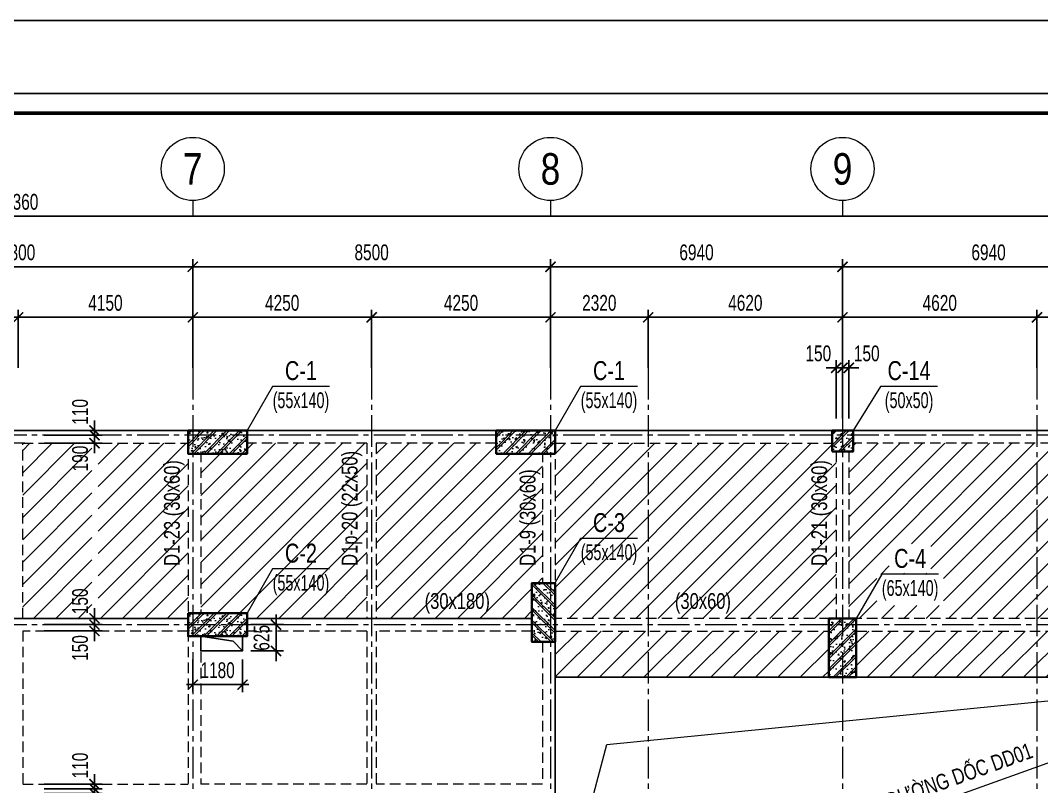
# Model space of a CAD drawing. Header units: millimetres. Extents: x 0 to 132533, y 0 to 93608.
# Drawn here: x 57692 to 81957, y 75412 to 93608 of the extents above; entities that cross this region are included whole.
import ezdxf
from ezdxf.enums import TextEntityAlignment as Align

# ---------------------------------------------------------------- set-up
doc = ezdxf.new("R2010")
doc.units = ezdxf.units.MM
doc.header["$LTSCALE"] = 1000
doc.header["$MEASUREMENT"] = 0
doc.linetypes.add('CENTER2', pattern=[1.125, 0.75, -0.125, 0.125, -0.125])
doc.linetypes.add('HIDDEN', pattern=[0.375, 0.25, -0.125])
doc.layers.add('CDC-KHUNGTEN', color=7, linetype='Continuous')
doc.layers.add('TECH_HOLE', color=3, linetype='Continuous')
for name, color, linetype, lineweight in [('CDC.01.AXIS', 160, 'CENTER2', 13), ('CDC.02.DIM', 1, 'Continuous', 18), ('CDC.03.BORDER', 3, 'Continuous', 25), ('CDC.06.TEXT', 2, 'Continuous', 18), ('CDC.07.TEXTCOL', 3, 'Continuous', 18), ('CDC.08.TEXTBEAM', 2, 'Continuous', 18), ('CDC.09.COLUMN', 4, 'Continuous', 35), ('CDC.10.HATCH', 163, 'Continuous', 9), ('CDC.11.NOTE', 1, 'Continuous', 18), ('CDC.13.BEAM', 8, 'HIDDEN', 18), ('TEXTCOL_SHAPE', 6, 'Continuous', 20)]:
    doc.layers.add(name, color=color, linetype=linetype, lineweight=lineweight)
doc.styles.add('KCS_BIGTEXT', font='arial.ttf', dxfattribs={"width": 0.75})
doc.styles.add('KCS_SMTEXT', font='arial.ttf', dxfattribs={"width": 0.7})
doc.dimstyles.new('KCS_DIM150', dxfattribs={"dimscale": 150, "dimtxt": 2.5, "dimasz": 1.6, "dimexe": 1.2, "dimexo": 0, "dimgap": 1, "dimtad": 1, "dimdec": 0, "dimzin": 0, "dimdsep": 46, "dimtxsty": 'KCS_SMTEXT', "dimblk": 'ARCHTICK', "dimcen": 0, "dimdle": 1, "dimclrd": 1, "dimclre": 1, "dimclrt": 2, "dimadec": 0, "dimazin": 0, "dimtfac": 1, "dimtdec": 0, "dimtix": 1, "dimtmove": 2, "dimatfit": 3, "dimfxl": 1, "dimtolj": 1, "dimtzin": 0, "dimarcsym": 0})
pattern_1 = [(45, (428814.13, -431187.62), (-265.16504, 265.16504), [])]
pattern_2 = [(50, (428814.13, -433637.55), (358.63009, -31.37607), [37.5, -412.5]), (355, (428814.13, -433637.55), (-69.37567, 376.09607), [30, -330]), (100.4514, (428844.02, -433640.17), (289.2547, 344.71977), [31.8701, -350.57106]), (46.1842, (428814.13, -433537.55), (533.62052, -82.7595), [56.25, -618.75]), (96.6356, (428858.6, -433544.45), (467.33135, 487.05894), [47.80514, -525.8565]), (351.1842, (428814.13, -433537.55), (467.33097, 487.0593), [45, -495]), (21, (428864.13, -433562.55), (298.45353, -201.30945), [37.5, -412.5]), (326, (428864.13, -433562.55), (121.65767, 362.57502), [30, -330]), (71.4514, (428889, -433579.33), (420.11131, 161.26525), [31.8701, -350.57106]), (37.5, (428814.13, -433637.55), (6.079928, 166.446927), [0, -326, 0, -335, 0, -331.25]), (7.5, (428814.13, -433637.55), (131.53477, 197.205856), [0, -191, 0, -318.5, 0, -126.25]), (327.5, (428702.63, -433637.55), (266.911218, -11.277436), [0, -125, 0, -390, 0, -517.5]), (317.5, (428652.63, -433637.55), (291.593085, 50.05249), [0, -162.5, 0, -259, 0, -367.5]), (45, (428814.13, -433637.55), (-150.26019, 150.26019), []), (45, (428814.13, -433576.3), (-150.26019, 150.26019), [])]

# ---------------------------------------------------------------- blocks, each defined once
blk = doc.blocks.new('_ArchTick')
at = {"color": 0, "linetype": 'ByBlock', "const_width": 0.15}
blk.add_lwpolyline([(-0.5, -0.5), (0.5, 0.5)], dxfattribs=at)
blk = doc.blocks.new('*D15')
at = {"layer": 'CDC.02.DIM', "color": 1, "lineweight": -2, "transparency": 16777216}
for p, q in [((57637, 85357), (57637, 86737)), ((61787, 85357), (61787, 86737)), ((57487, 86557), (61937, 86557))]:
    blk.add_line(p, q, dxfattribs=at)
at = {"layer": 'Defpoints', "color": 0, "transparency": 16777216}
for p in [(61787, 86557), (57637, 85357), (61787, 85357)]:
    blk.add_point(p, dxfattribs=at)
at = {"layer": 'CDC.02.DIM', "color": 1, "lineweight": -2, "transparency": 16777216, "xscale": 240, "yscale": 240, "zscale": 240, "rotation": 180}
blk.add_blockref('_ArchTick', (57637, 86557), dxfattribs=at)
at = {"layer": 'CDC.02.DIM', "color": 1, "lineweight": -2, "transparency": 16777216, "xscale": 240, "yscale": 240, "zscale": 240}
blk.add_blockref('_ArchTick', (61787, 86557), dxfattribs=at)
at = {"layer": 'CDC.02.DIM', "color": 2, "transparency": 16777216, "insert": (59712, 86898), "char_height": 375, "attachment_point": 5, "style": 'KCS_SMTEXT'}
blk.add_mtext('\\A1;4150', dxfattribs=at)
blk = doc.blocks.new('*D16')
at = {"layer": 'CDC.02.DIM', "color": 1, "lineweight": -2, "transparency": 16777216}
for p, q in [((53487, 85357), (53487, 86737)), ((57637, 85357), (57637, 86737)), ((57787, 86557), (53337, 86557))]:
    blk.add_line(p, q, dxfattribs=at)
at = {"layer": 'Defpoints', "color": 0, "transparency": 16777216}
for p in [(53487, 86557), (53487, 85357), (57637, 85357)]:
    blk.add_point(p, dxfattribs=at)
at = {"layer": 'CDC.02.DIM', "color": 1, "lineweight": -2, "transparency": 16777216, "xscale": 240, "yscale": 240, "zscale": 240, "rotation": 180}
blk.add_blockref('_ArchTick', (53487, 86557), dxfattribs=at)
at = {"layer": 'CDC.02.DIM', "color": 1, "lineweight": -2, "transparency": 16777216, "xscale": 240, "yscale": 240, "zscale": 240}
blk.add_blockref('_ArchTick', (57637, 86557), dxfattribs=at)
at = {"layer": 'CDC.02.DIM', "color": 2, "transparency": 16777216, "insert": (55562, 86898), "char_height": 375, "attachment_point": 5, "style": 'KCS_SMTEXT'}
blk.add_mtext('\\A1;4150', dxfattribs=at)
blk = doc.blocks.new('*D17')
at = {"layer": 'CDC.02.DIM', "color": 1, "lineweight": -2, "transparency": 16777216}
for p, q in [((53487, 85357), (53487, 87937)), ((61787, 85357), (61787, 87937)), ((61937, 87757), (53337, 87757))]:
    blk.add_line(p, q, dxfattribs=at)
at = {"layer": 'Defpoints', "color": 0, "transparency": 16777216}
for p in [(53487, 87757), (53487, 85357), (61787, 85357)]:
    blk.add_point(p, dxfattribs=at)
at = {"layer": 'CDC.02.DIM', "color": 1, "lineweight": -2, "transparency": 16777216, "xscale": 240, "yscale": 240, "zscale": 240, "rotation": 180}
blk.add_blockref('_ArchTick', (53487, 87757), dxfattribs=at)
at = {"layer": 'CDC.02.DIM', "color": 1, "lineweight": -2, "transparency": 16777216, "xscale": 240, "yscale": 240, "zscale": 240}
blk.add_blockref('_ArchTick', (61787, 87757), dxfattribs=at)
at = {"layer": 'CDC.02.DIM', "color": 2, "transparency": 16777216, "insert": (57637, 88098), "char_height": 375, "attachment_point": 5, "style": 'KCS_SMTEXT'}
blk.add_mtext('\\A1;8300', dxfattribs=at)
blk = doc.blocks.new('*D24')
at = {"layer": 'CDC.02.DIM', "color": 1, "lineweight": -2, "transparency": 16777216}
for p, q in [((81847, 85357), (81847, 86737)), ((84167, 85357), (84167, 86737)), ((84317, 86557), (81697, 86557))]:
    blk.add_line(p, q, dxfattribs=at)
at = {"layer": 'Defpoints', "color": 0, "transparency": 16777216}
for p in [(81847, 86557), (81847, 85357), (84167, 85357)]:
    blk.add_point(p, dxfattribs=at)
at = {"layer": 'CDC.02.DIM', "color": 1, "lineweight": -2, "transparency": 16777216, "xscale": 240, "yscale": 240, "zscale": 240, "rotation": 180}
blk.add_blockref('_ArchTick', (81847, 86557), dxfattribs=at)
at = {"layer": 'CDC.02.DIM', "color": 1, "lineweight": -2, "transparency": 16777216, "xscale": 240, "yscale": 240, "zscale": 240}
blk.add_blockref('_ArchTick', (84167, 86557), dxfattribs=at)
at = {"layer": 'CDC.02.DIM', "color": 2, "transparency": 16777216, "insert": (83007, 86898), "char_height": 375, "attachment_point": 5, "style": 'KCS_SMTEXT'}
blk.add_mtext('\\A1;2320', dxfattribs=at)
blk = doc.blocks.new('*D25')
at = {"layer": 'CDC.02.DIM', "color": 1, "lineweight": -2, "transparency": 16777216}
for p, q in [((70287, 85357), (70287, 86737)), ((72607, 85357), (72607, 86737)), ((70137, 86557), (72757, 86557))]:
    blk.add_line(p, q, dxfattribs=at)
at = {"layer": 'Defpoints', "color": 0, "transparency": 16777216}
for p in [(72607, 86557), (70287, 85357), (72607, 85357)]:
    blk.add_point(p, dxfattribs=at)
at = {"layer": 'CDC.02.DIM', "color": 1, "lineweight": -2, "transparency": 16777216, "xscale": 240, "yscale": 240, "zscale": 240, "rotation": 180}
blk.add_blockref('_ArchTick', (70287, 86557), dxfattribs=at)
at = {"layer": 'CDC.02.DIM', "color": 1, "lineweight": -2, "transparency": 16777216, "xscale": 240, "yscale": 240, "zscale": 240}
blk.add_blockref('_ArchTick', (72607, 86557), dxfattribs=at)
at = {"layer": 'CDC.02.DIM', "color": 2, "transparency": 16777216, "insert": (71447, 86898), "char_height": 375, "attachment_point": 5, "style": 'KCS_SMTEXT'}
blk.add_mtext('\\A1;2320', dxfattribs=at)
blk = doc.blocks.new('*D26')
at = {"layer": 'CDC.02.DIM', "color": 1, "lineweight": -2, "transparency": 16777216}
for p, q in [((61787, 85357), (61787, 86737)), ((66037, 85357), (66037, 86737)), ((66187, 86557), (61637, 86557))]:
    blk.add_line(p, q, dxfattribs=at)
at = {"layer": 'Defpoints', "color": 0, "transparency": 16777216}
for p in [(61787, 86557), (61787, 85357), (66037, 85357)]:
    blk.add_point(p, dxfattribs=at)
at = {"layer": 'CDC.02.DIM', "color": 1, "lineweight": -2, "transparency": 16777216, "xscale": 240, "yscale": 240, "zscale": 240, "rotation": 180}
blk.add_blockref('_ArchTick', (61787, 86557), dxfattribs=at)
at = {"layer": 'CDC.02.DIM', "color": 1, "lineweight": -2, "transparency": 16777216, "xscale": 240, "yscale": 240, "zscale": 240}
blk.add_blockref('_ArchTick', (66037, 86557), dxfattribs=at)
at = {"layer": 'CDC.02.DIM', "color": 2, "transparency": 16777216, "insert": (63912, 86898), "char_height": 375, "attachment_point": 5, "style": 'KCS_SMTEXT'}
blk.add_mtext('\\A1;4250', dxfattribs=at)
blk = doc.blocks.new('*D27')
at = {"layer": 'CDC.02.DIM', "color": 1, "lineweight": -2, "transparency": 16777216}
for p, q in [((66037, 85357), (66037, 86737)), ((70287, 85357), (70287, 86737)), ((65887, 86557), (70437, 86557))]:
    blk.add_line(p, q, dxfattribs=at)
at = {"layer": 'Defpoints', "color": 0, "transparency": 16777216}
for p in [(70287, 86557), (66037, 85357), (70287, 85357)]:
    blk.add_point(p, dxfattribs=at)
at = {"layer": 'CDC.02.DIM', "color": 1, "lineweight": -2, "transparency": 16777216, "xscale": 240, "yscale": 240, "zscale": 240, "rotation": 180}
blk.add_blockref('_ArchTick', (66037, 86557), dxfattribs=at)
at = {"layer": 'CDC.02.DIM', "color": 1, "lineweight": -2, "transparency": 16777216, "xscale": 240, "yscale": 240, "zscale": 240}
blk.add_blockref('_ArchTick', (70287, 86557), dxfattribs=at)
at = {"layer": 'CDC.02.DIM', "color": 2, "transparency": 16777216, "insert": (68162, 86898), "char_height": 375, "attachment_point": 5, "style": 'KCS_SMTEXT'}
blk.add_mtext('\\A1;4250', dxfattribs=at)
blk = doc.blocks.new('*D28')
at = {"layer": 'CDC.02.DIM', "color": 1, "lineweight": -2, "transparency": 16777216}
for p, q in [((77227, 85357), (77227, 87937)), ((84167, 85357), (84167, 87937)), ((77077, 87757), (84317, 87757))]:
    blk.add_line(p, q, dxfattribs=at)
at = {"layer": 'Defpoints', "color": 0, "transparency": 16777216}
for p in [(84167, 87757), (77227, 85357), (84167, 85357)]:
    blk.add_point(p, dxfattribs=at)
at = {"layer": 'CDC.02.DIM', "color": 1, "lineweight": -2, "transparency": 16777216, "xscale": 240, "yscale": 240, "zscale": 240, "rotation": 180}
blk.add_blockref('_ArchTick', (77227, 87757), dxfattribs=at)
at = {"layer": 'CDC.02.DIM', "color": 1, "lineweight": -2, "transparency": 16777216, "xscale": 240, "yscale": 240, "zscale": 240}
blk.add_blockref('_ArchTick', (84167, 87757), dxfattribs=at)
at = {"layer": 'CDC.02.DIM', "color": 2, "transparency": 16777216, "insert": (80697, 88098), "char_height": 375, "attachment_point": 5, "style": 'KCS_SMTEXT'}
blk.add_mtext('\\A1;6940', dxfattribs=at)
blk = doc.blocks.new('*D29')
at = {"layer": 'CDC.02.DIM', "color": 1, "lineweight": -2, "transparency": 16777216}
for p, q in [((70287, 85357), (70287, 87937)), ((77227, 85357), (77227, 87937)), ((77377, 87757), (70137, 87757))]:
    blk.add_line(p, q, dxfattribs=at)
at = {"layer": 'Defpoints', "color": 0, "transparency": 16777216}
for p in [(70287, 87757), (70287, 85357), (77227, 85357)]:
    blk.add_point(p, dxfattribs=at)
at = {"layer": 'CDC.02.DIM', "color": 1, "lineweight": -2, "transparency": 16777216, "xscale": 240, "yscale": 240, "zscale": 240, "rotation": 180}
blk.add_blockref('_ArchTick', (70287, 87757), dxfattribs=at)
at = {"layer": 'CDC.02.DIM', "color": 1, "lineweight": -2, "transparency": 16777216, "xscale": 240, "yscale": 240, "zscale": 240}
blk.add_blockref('_ArchTick', (77227, 87757), dxfattribs=at)
at = {"layer": 'CDC.02.DIM', "color": 2, "transparency": 16777216, "insert": (73757, 88098), "char_height": 375, "attachment_point": 5, "style": 'KCS_SMTEXT'}
blk.add_mtext('\\A1;6940', dxfattribs=at)
blk = doc.blocks.new('*D30')
at = {"layer": 'CDC.02.DIM', "color": 1, "lineweight": -2, "transparency": 16777216}
for p, q in [((61787, 85357), (61787, 87937)), ((70287, 85357), (70287, 87937)), ((61637, 87757), (70437, 87757))]:
    blk.add_line(p, q, dxfattribs=at)
at = {"layer": 'Defpoints', "color": 0, "transparency": 16777216}
for p in [(70287, 87757), (61787, 85357), (70287, 85357)]:
    blk.add_point(p, dxfattribs=at)
at = {"layer": 'CDC.02.DIM', "color": 1, "lineweight": -2, "transparency": 16777216, "xscale": 240, "yscale": 240, "zscale": 240, "rotation": 180}
blk.add_blockref('_ArchTick', (61787, 87757), dxfattribs=at)
at = {"layer": 'CDC.02.DIM', "color": 1, "lineweight": -2, "transparency": 16777216, "xscale": 240, "yscale": 240, "zscale": 240}
blk.add_blockref('_ArchTick', (70287, 87757), dxfattribs=at)
at = {"layer": 'CDC.02.DIM', "color": 2, "transparency": 16777216, "insert": (66037, 88098), "char_height": 375, "attachment_point": 5, "style": 'KCS_SMTEXT'}
blk.add_mtext('\\A1;8500', dxfattribs=at)
blk = doc.blocks.new('*D32')
at = {"layer": 'CDC.02.DIM', "color": 1, "lineweight": -2, "transparency": 16777216}
for p, q in [((77227, 85357), (77227, 86737)), ((81847, 85357), (81847, 86737)), ((81997, 86557), (77077, 86557))]:
    blk.add_line(p, q, dxfattribs=at)
at = {"layer": 'Defpoints', "color": 0, "transparency": 16777216}
for p in [(77227, 86557), (77227, 85357), (81847, 85357)]:
    blk.add_point(p, dxfattribs=at)
at = {"layer": 'CDC.02.DIM', "color": 1, "lineweight": -2, "transparency": 16777216, "xscale": 240, "yscale": 240, "zscale": 240, "rotation": 180}
blk.add_blockref('_ArchTick', (77227, 86557), dxfattribs=at)
at = {"layer": 'CDC.02.DIM', "color": 1, "lineweight": -2, "transparency": 16777216, "xscale": 240, "yscale": 240, "zscale": 240}
blk.add_blockref('_ArchTick', (81847, 86557), dxfattribs=at)
at = {"layer": 'CDC.02.DIM', "color": 2, "transparency": 16777216, "insert": (79537, 86898), "char_height": 375, "attachment_point": 5, "style": 'KCS_SMTEXT'}
blk.add_mtext('\\A1;4620', dxfattribs=at)
blk = doc.blocks.new('*D33')
at = {"layer": 'CDC.02.DIM', "color": 1, "lineweight": -2, "transparency": 16777216}
for p, q in [((72607, 85357), (72607, 86737)), ((77227, 85357), (77227, 86737)), ((72457, 86557), (77377, 86557))]:
    blk.add_line(p, q, dxfattribs=at)
at = {"layer": 'Defpoints', "color": 0, "transparency": 16777216}
for p in [(77227, 86557), (72607, 85357), (77227, 85357)]:
    blk.add_point(p, dxfattribs=at)
at = {"layer": 'CDC.02.DIM', "color": 1, "lineweight": -2, "transparency": 16777216, "xscale": 240, "yscale": 240, "zscale": 240, "rotation": 180}
blk.add_blockref('_ArchTick', (72607, 86557), dxfattribs=at)
at = {"layer": 'CDC.02.DIM', "color": 1, "lineweight": -2, "transparency": 16777216, "xscale": 240, "yscale": 240, "zscale": 240}
blk.add_blockref('_ArchTick', (77227, 86557), dxfattribs=at)
at = {"layer": 'CDC.02.DIM', "color": 2, "transparency": 16777216, "insert": (74917, 86898), "char_height": 375, "attachment_point": 5, "style": 'KCS_SMTEXT'}
blk.add_mtext('\\A1;4620', dxfattribs=at)
blk = doc.blocks.new('*D376')
at = {"layer": 'CDC.02.DIM', "color": 1, "lineweight": -2, "transparency": 16777216}
for p, q in [((63765, 79257), (63765, 79497)), ((63165, 79257), (63945, 79257)), ((63765, 78632), (63765, 79257)), ((63165, 78632), (63945, 78632)), ((63765, 78632), (63765, 78392))]:
    blk.add_line(p, q, dxfattribs=at)
at = {"layer": 'Defpoints', "color": 0, "transparency": 16777216}
for p in [(63165, 79257), (63765, 79257), (63165, 78632)]:
    blk.add_point(p, dxfattribs=at)
at = {"layer": 'CDC.02.DIM', "color": 1, "lineweight": -2, "transparency": 16777216, "xscale": 240, "yscale": 240, "zscale": 240}
for p, rotation in [((63765, 79257), 270), ((63765, 78632), 90)]:
    blk.add_blockref('_ArchTick', p, dxfattribs=dict(at, rotation=rotation))
at = {"layer": 'CDC.02.DIM', "color": 2, "transparency": 16777216, "insert": (63424, 78944), "char_height": 375, "attachment_point": 5, "rotation": 90, "style": 'KCS_SMTEXT'}
blk.add_mtext('\\A1;625', dxfattribs=at)
blk = doc.blocks.new('*D377')
at = {"layer": 'CDC.02.DIM', "color": 1, "lineweight": -2, "transparency": 16777216}
for p, q in [((61787, 78432), (61787, 77652)), ((62967, 78432), (62967, 77652)), ((61637, 77832), (63117, 77832))]:
    blk.add_line(p, q, dxfattribs=at)
at = {"layer": 'Defpoints', "color": 0, "transparency": 16777216}
for p in [(61787, 78432), (62967, 78432), (62967, 77832)]:
    blk.add_point(p, dxfattribs=at)
at = {"layer": 'CDC.02.DIM', "color": 1, "lineweight": -2, "transparency": 16777216, "xscale": 240, "yscale": 240, "zscale": 240, "rotation": 180}
blk.add_blockref('_ArchTick', (61787, 77832), dxfattribs=at)
at = {"layer": 'CDC.02.DIM', "color": 1, "lineweight": -2, "transparency": 16777216, "xscale": 240, "yscale": 240, "zscale": 240}
blk.add_blockref('_ArchTick', (62967, 77832), dxfattribs=at)
at = {"layer": 'CDC.02.DIM', "color": 2, "transparency": 16777216, "insert": (62377, 78173), "char_height": 375, "attachment_point": 5, "style": 'KCS_SMTEXT'}
blk.add_mtext('\\A1;1180', dxfattribs=at)
blk = doc.blocks.new('*D37')
at = {"layer": 'CDC.02.DIM', "color": 1, "lineweight": -2, "transparency": 16777216}
for p, q in [((14307, 85357), (14307, 89137)), ((92667, 85357), (92667, 89137)), ((14157, 88957), (92817, 88957))]:
    blk.add_line(p, q, dxfattribs=at)
at = {"layer": 'Defpoints', "color": 0, "transparency": 16777216}
for p in [(92667, 88957), (14307, 85357), (92667, 85357)]:
    blk.add_point(p, dxfattribs=at)
at = {"layer": 'CDC.02.DIM', "color": 1, "lineweight": -2, "transparency": 16777216, "xscale": 240, "yscale": 240, "zscale": 240, "rotation": 180}
blk.add_blockref('_ArchTick', (14307, 88957), dxfattribs=at)
at = {"layer": 'CDC.02.DIM', "color": 1, "lineweight": -2, "transparency": 16777216, "xscale": 240, "yscale": 240, "zscale": 240}
blk.add_blockref('_ArchTick', (92667, 88957), dxfattribs=at)
at = {"layer": 'CDC.02.DIM', "color": 2, "transparency": 16777216, "insert": (57608, 89298), "char_height": 375, "attachment_point": 5, "style": 'KCS_SMTEXT'}
blk.add_mtext('\\A1;78360', dxfattribs=at)
blk = doc.blocks.new('*D126')
at = {"layer": 'CDC.02.DIM', "color": 1, "lineweight": -2, "transparency": 16777216}
for p, q in [((59452, 79257), (59452, 79497)), ((58252, 79257), (59632, 79257)), ((58252, 79107), (59632, 79107)), ((59452, 79107), (59452, 79257)), ((59452, 79107), (59452, 78867))]:
    blk.add_line(p, q, dxfattribs=at)
at = {"layer": 'Defpoints', "color": 0, "transparency": 16777216}
for p in [(58252, 79257), (58252, 79107), (59452, 79257)]:
    blk.add_point(p, dxfattribs=at)
at = {"layer": 'CDC.02.DIM', "color": 1, "lineweight": -2, "transparency": 16777216, "xscale": 240, "yscale": 240, "zscale": 240}
for p, rotation in [((59452, 79257), 270), ((59452, 79107), 90)]:
    blk.add_blockref('_ArchTick', p, dxfattribs=dict(at, rotation=rotation))
at = {"layer": 'CDC.02.DIM', "color": 2, "transparency": 16777216, "insert": (59110, 78702), "char_height": 375, "attachment_point": 5, "rotation": 90, "style": 'KCS_SMTEXT'}
blk.add_mtext('\\A1;150', dxfattribs=at)
blk = doc.blocks.new('*D127')
at = {"layer": 'CDC.02.DIM', "color": 1, "lineweight": -2, "transparency": 16777216}
for p, q in [((59452, 79407), (59452, 79647)), ((58252, 79407), (59632, 79407)), ((59452, 79407), (59452, 79257)), ((58252, 79257), (59632, 79257)), ((59452, 79257), (59452, 79017))]:
    blk.add_line(p, q, dxfattribs=at)
at = {"layer": 'Defpoints', "color": 0, "transparency": 16777216}
for p in [(58252, 79407), (58252, 79257), (59452, 79257)]:
    blk.add_point(p, dxfattribs=at)
at = {"layer": 'CDC.02.DIM', "color": 1, "lineweight": -2, "transparency": 16777216, "xscale": 240, "yscale": 240, "zscale": 240}
for p, rotation in [((59452, 79407), 270), ((59452, 79257), 90)]:
    blk.add_blockref('_ArchTick', p, dxfattribs=dict(at, rotation=rotation))
at = {"layer": 'CDC.02.DIM', "color": 2, "transparency": 16777216, "insert": (59110, 79811), "char_height": 375, "attachment_point": 5, "rotation": 90, "style": 'KCS_SMTEXT'}
blk.add_mtext('\\A1;150', dxfattribs=at)
blk = doc.blocks.new('*D128')
at = {"layer": 'CDC.02.DIM', "color": 1, "lineweight": -2, "transparency": 16777216}
for p, q in [((59452, 75357), (59452, 75597)), ((58252, 75357), (59632, 75357)), ((58252, 75247), (59632, 75247)), ((59452, 75247), (59452, 75357)), ((59452, 75247), (59452, 75007))]:
    blk.add_line(p, q, dxfattribs=at)
at = {"layer": 'Defpoints', "color": 0, "transparency": 16777216}
for p in [(58252, 75357), (58252, 75247), (59452, 75357)]:
    blk.add_point(p, dxfattribs=at)
at = {"layer": 'CDC.02.DIM', "color": 1, "lineweight": -2, "transparency": 16777216, "xscale": 240, "yscale": 240, "zscale": 240}
for p, rotation in [((59452, 75357), 270), ((59452, 75247), 90)]:
    blk.add_blockref('_ArchTick', p, dxfattribs=dict(at, rotation=rotation))
at = {"layer": 'CDC.02.DIM', "color": 2, "transparency": 16777216, "insert": (59110, 74802), "char_height": 375, "attachment_point": 5, "rotation": 90, "style": 'KCS_SMTEXT'}
blk.add_mtext('\\A1;110', dxfattribs=at)
blk = doc.blocks.new('*D129')
at = {"layer": 'CDC.02.DIM', "color": 1, "lineweight": -2, "transparency": 16777216}
for p, q in [((58252, 75467), (59632, 75467)), ((59452, 75467), (59452, 75707)), ((59452, 75467), (59452, 75357)), ((58252, 75357), (59632, 75357)), ((59452, 75357), (59452, 75117))]:
    blk.add_line(p, q, dxfattribs=at)
at = {"layer": 'Defpoints', "color": 0, "transparency": 16777216}
for p in [(58252, 75467), (58252, 75357), (59452, 75357)]:
    blk.add_point(p, dxfattribs=at)
at = {"layer": 'CDC.02.DIM', "color": 1, "lineweight": -2, "transparency": 16777216, "xscale": 240, "yscale": 240, "zscale": 240}
for p, rotation in [((59452, 75467), 270), ((59452, 75357), 90)]:
    blk.add_blockref('_ArchTick', p, dxfattribs=dict(at, rotation=rotation))
at = {"layer": 'CDC.02.DIM', "color": 2, "transparency": 16777216, "insert": (59110, 75911), "char_height": 375, "attachment_point": 5, "rotation": 90, "style": 'KCS_SMTEXT'}
blk.add_mtext('\\A1;110', dxfattribs=at)
blk = doc.blocks.new('*D158')
at = {"layer": 'CDC.02.DIM', "color": 1, "lineweight": -2, "transparency": 16777216}
for p, q in [((59452, 83757), (59452, 83997)), ((58252, 83757), (59632, 83757)), ((59452, 83567), (59452, 83757)), ((58252, 83567), (59632, 83567)), ((59452, 83567), (59452, 83327))]:
    blk.add_line(p, q, dxfattribs=at)
at = {"layer": 'Defpoints', "color": 0, "transparency": 16777216}
for p in [(58252, 83757), (59452, 83757), (58252, 83567)]:
    blk.add_point(p, dxfattribs=at)
at = {"layer": 'CDC.02.DIM', "color": 1, "lineweight": -2, "transparency": 16777216, "xscale": 240, "yscale": 240, "zscale": 240}
for p, rotation in [((59452, 83757), 270), ((59452, 83567), 90)]:
    blk.add_blockref('_ArchTick', p, dxfattribs=dict(at, rotation=rotation))
at = {"layer": 'CDC.02.DIM', "color": 2, "transparency": 16777216, "insert": (59110, 83202), "char_height": 375, "attachment_point": 5, "rotation": 90, "style": 'KCS_SMTEXT'}
blk.add_mtext('\\A1;190', dxfattribs=at)
blk = doc.blocks.new('*D159')
at = {"layer": 'CDC.02.DIM', "color": 1, "lineweight": -2, "transparency": 16777216}
for p, q in [((59452, 83867), (59452, 84107)), ((58252, 83867), (59632, 83867)), ((58252, 83757), (59632, 83757)), ((59452, 83867), (59452, 83757)), ((59452, 83757), (59452, 83517))]:
    blk.add_line(p, q, dxfattribs=at)
at = {"layer": 'Defpoints', "color": 0, "transparency": 16777216}
for p in [(58252, 83867), (58252, 83757), (59452, 83757)]:
    blk.add_point(p, dxfattribs=at)
at = {"layer": 'CDC.02.DIM', "color": 1, "lineweight": -2, "transparency": 16777216, "xscale": 240, "yscale": 240, "zscale": 240}
for p, rotation in [((59452, 83867), 270), ((59452, 83757), 90)]:
    blk.add_blockref('_ArchTick', p, dxfattribs=dict(at, rotation=rotation))
at = {"layer": 'CDC.02.DIM', "color": 2, "transparency": 16777216, "insert": (59110, 84311), "char_height": 375, "attachment_point": 5, "rotation": 90, "style": 'KCS_SMTEXT'}
blk.add_mtext('\\A1;110', dxfattribs=at)
blk = doc.blocks.new('*D290')
at = {"layer": 'CDC.02.DIM', "color": 1, "lineweight": -2, "transparency": 16777216}
for p, q in [((77227, 84157), (77227, 85537)), ((77377, 84157), (77377, 85537)), ((77227, 85357), (76987, 85357)), ((77377, 85357), (77227, 85357)), ((77377, 85357), (77617, 85357))]:
    blk.add_line(p, q, dxfattribs=at)
at = {"layer": 'Defpoints', "color": 0, "transparency": 16777216}
for p in [(77227, 85357), (77227, 84157), (77377, 84157)]:
    blk.add_point(p, dxfattribs=at)
at = {"layer": 'CDC.02.DIM', "color": 1, "lineweight": -2, "transparency": 16777216, "xscale": 240, "yscale": 240, "zscale": 240}
blk.add_blockref('_ArchTick', (77227, 85357), dxfattribs=at)
at = {"layer": 'CDC.02.DIM', "color": 1, "lineweight": -2, "transparency": 16777216, "xscale": 240, "yscale": 240, "zscale": 240, "rotation": 180}
blk.add_blockref('_ArchTick', (77377, 85357), dxfattribs=at)
at = {"layer": 'CDC.02.DIM', "color": 2, "transparency": 16777216, "insert": (77802, 85698), "char_height": 375, "attachment_point": 5, "style": 'KCS_SMTEXT'}
blk.add_mtext('\\A1;150', dxfattribs=at)
blk = doc.blocks.new('*D291')
at = {"layer": 'CDC.02.DIM', "color": 1, "lineweight": -2, "transparency": 16777216}
for p, q in [((77077, 84157), (77077, 85537)), ((77227, 84157), (77227, 85537)), ((77077, 85357), (76837, 85357)), ((77077, 85357), (77227, 85357)), ((77227, 85357), (77467, 85357))]:
    blk.add_line(p, q, dxfattribs=at)
at = {"layer": 'Defpoints', "color": 0, "transparency": 16777216}
for p in [(77227, 85357), (77077, 84157), (77227, 84157)]:
    blk.add_point(p, dxfattribs=at)
at = {"layer": 'CDC.02.DIM', "color": 1, "lineweight": -2, "transparency": 16777216, "xscale": 240, "yscale": 240, "zscale": 240}
blk.add_blockref('_ArchTick', (77077, 85357), dxfattribs=at)
at = {"layer": 'CDC.02.DIM', "color": 1, "lineweight": -2, "transparency": 16777216, "xscale": 240, "yscale": 240, "zscale": 240, "rotation": 180}
blk.add_blockref('_ArchTick', (77227, 85357), dxfattribs=at)
at = {"layer": 'CDC.02.DIM', "color": 2, "transparency": 16777216, "insert": (76651, 85698), "char_height": 375, "attachment_point": 5, "style": 'KCS_SMTEXT'}
blk.add_mtext('\\A1;150', dxfattribs=at)
blk = doc.blocks.new('Khung tên chuẩn')
at = {"layer": 'CDC-KHUNGTEN', "color": 8}
blk.add_lwpolyline([(75096, 1100), (83000, 1100), (83000, 58300), (3000, 58300), (3000, 1100), (75096, 1100)], dxfattribs=at)
at = {"layer": 'CDC-KHUNGTEN', "color": 255, "lineweight": 60}
blk.add_lwpolyline([(74900, 1400), (74900, 58000), (3300, 58000), (3300, 1400), (74900, 1400)], close=True, dxfattribs=at)
at = {"layer": 'Defpoints', "color": 1, "ltscale": 0.2}
blk.add_lwpolyline([(0, 0), (0, 59400), (84100, 59400), (84100, 0), (0, 0)], close=True, dxfattribs=at)

msp = doc.modelspace()

# ---------------------------------------------------------------- hatches: boundary and pattern name
at = {"layer": 'CDC.10.HATCH'}
h = msp.add_hatch(dxfattribs=at)
h.set_pattern_fill('BT-01', color=256, scale=50, pattern_type=2)
h.set_pattern_definition([(50, (428814.13, -429302.55), (358.63009, -31.37607), [37.5, -412.5]), (355, (428814.13, -429302.55), (-69.37567, 376.09607), [30, -330]), (100.4514, (428844.02, -429305.17), (289.2547, 344.71977), [31.8701, -350.57106]), (46.1842, (428814.13, -429202.55), (533.62052, -82.7595), [56.25, -618.75]), (96.6356, (428858.6, -429209.45), (467.33135, 487.05894), [47.80514, -525.8565]), (351.1842, (428814.13, -429202.55), (467.33097, 487.0593), [45, -495]), (21, (428864.13, -429227.55), (298.45353, -201.30945), [37.5, -412.5]), (326, (428864.13, -429227.55), (121.65767, 362.57502), [30, -330]), (71.4514, (428889, -429244.33), (420.11131, 161.26525), [31.8701, -350.57106]), (37.5, (428814.13, -429302.55), (6.079928, 166.446927), [0, -326, 0, -335, 0, -331.25]), (7.5, (428814.13, -429302.55), (131.53477, 197.205856), [0, -191, 0, -318.5, 0, -126.25]), (327.5, (428702.63, -429302.55), (266.911218, -11.277436), [0, -125, 0, -390, 0, -517.5]), (317.5, (428652.63, -429302.55), (291.593085, 50.05249), [0, -162.5, 0, -259, 0, -367.5]), (45, (428814.13, -429302.55), (-150.26019, 150.26019), []), (45, (428814.13, -429241.3), (-150.26019, 150.26019), [])])
h.paths.add_polyline_path([(63076.5, 83316.5), (61676.5, 83316.5), (61676.5, 83866.5), (63076.5, 83866.5)])
h = msp.add_hatch(dxfattribs=at)
h.set_pattern_fill('BT-01', color=256, scale=50, pattern_type=2)
h.set_pattern_definition([(50, (421494.13, -429302.55), (358.63009, -31.37607), [37.5, -412.5]), (355, (421494.13, -429302.55), (-69.37567, 376.09607), [30, -330]), (100.4514, (421524.02, -429305.17), (289.2547, 344.71977), [31.8701, -350.57106]), (46.1842, (421494.13, -429202.55), (533.62052, -82.7595), [56.25, -618.75]), (96.6356, (421538.6, -429209.45), (467.33135, 487.05894), [47.80514, -525.8565]), (351.1842, (421494.13, -429202.55), (467.33097, 487.0593), [45, -495]), (21, (421544.13, -429227.55), (298.45353, -201.30945), [37.5, -412.5]), (326, (421544.13, -429227.55), (121.65767, 362.57502), [30, -330]), (71.4514, (421569, -429244.33), (420.11131, 161.26525), [31.8701, -350.57106]), (37.5, (421494.13, -429302.55), (6.079928, 166.446927), [0, -326, 0, -335, 0, -331.25]), (7.5, (421494.13, -429302.55), (131.53477, 197.205856), [0, -191, 0, -318.5, 0, -126.25]), (327.5, (421382.63, -429302.55), (266.911218, -11.277436), [0, -125, 0, -390, 0, -517.5]), (317.5, (421332.63, -429302.55), (291.593085, 50.05249), [0, -162.5, 0, -259, 0, -367.5]), (45, (421494.13, -429302.55), (-150.26019, 150.26019), []), (45, (421494.13, -429241.3), (-150.26019, 150.26019), [])])
h.paths.add_polyline_path([(70396.5, 83316.5), (68996.5, 83316.5), (68996.5, 83866.5), (70396.5, 83866.5)])
h = msp.add_hatch(dxfattribs=at)
h.set_pattern_fill('BT-01', color=256, scale=50, pattern_type=2)
h.set_pattern_definition([(50, (405124.13, -406707.55), (358.63009, -31.37607), [37.5, -412.5]), (355, (405124.13, -406707.55), (-69.37567, 376.09607), [30, -330]), (100.4514, (405154.02, -406710.17), (289.2547, 344.71977), [31.8701, -350.57106]), (46.1842, (405124.13, -406607.55), (533.62052, -82.7595), [56.25, -618.75]), (96.6356, (405168.6, -406614.45), (467.33135, 487.05894), [47.80514, -525.8565]), (351.1842, (405124.13, -406607.55), (467.33097, 487.0593), [45, -495]), (21, (405174.13, -406632.55), (298.45353, -201.30945), [37.5, -412.5]), (326, (405174.13, -406632.55), (121.65767, 362.57502), [30, -330]), (71.4514, (405199, -406649.33), (420.11131, 161.26525), [31.8701, -350.57106]), (37.5, (405124.13, -406707.55), (6.079928, 166.446927), [0, -326, 0, -335, 0, -331.25]), (7.5, (405124.13, -406707.55), (131.53477, 197.205856), [0, -191, 0, -318.5, 0, -126.25]), (327.5, (405012.63, -406707.55), (266.911218, -11.277436), [0, -125, 0, -390, 0, -517.5]), (317.5, (404962.63, -406707.55), (291.593085, 50.05249), [0, -162.5, 0, -259, 0, -367.5]), (45, (405124.13, -406707.55), (-150.26019, 150.26019), []), (45, (405124.13, -406646.3), (-150.26019, 150.26019), [])])
h.paths.add_polyline_path([(76976.5, 83366.5), (76976.5, 83866.5), (77476.5, 83866.5), (77476.5, 83366.5)])
h = msp.add_hatch(dxfattribs=at)
h.set_pattern_fill('ANSI31', color=256, scale=3000)
h.set_pattern_definition(pattern_1)
h.paths.add_polyline_path([(59391.7, 83566.5), (57746.5, 83566.5), (57746.5, 79406.5), (59391.7, 79406.5)])
h.paths.add_polyline_path([(61676.5, 83566.5), (59541.7, 83566.5), (59541.7, 79406.5), (59891.7, 79406.5), (61676.5, 79406.5), (61676.5, 79531.5)])
h.paths.add_polyline_path([(65926.5, 83566.5), (63076.5, 83566.5), (63076.5, 83316.5), (61976.5, 83316.5), (61976.5, 79531.5), (63076.5, 79531.5), (63076.5, 79406.5), (65926.5, 79406.5)])
h.paths.add_polyline_path([(70096.5, 83316.5), (68996.5, 83316.5), (68996.5, 83566.5), (66146.5, 83566.5), (66146.5, 79406.5), (69846.5, 79406.5), (69846.5, 80246.5), (70096.5, 80246.5)])
h.paths.add_polyline_path([(72606.5, 83566.5), (70396.5, 83566.5), (70396.5, 83316.5), (70396.5, 80256.5), (70396.5, 79406.5), (72606.5, 79406.5)])
h.paths.add_polyline_path([(77076.5, 83366.5), (76976.5, 83366.5), (76976.5, 83566.5), (72606.5, 83566.5), (72606.5, 79406.5), (77076.5, 79406.5)])
h.paths.add_polyline_path([(61710.9, 80530), (61710.9, 83287.3), (60973.4, 83287.3), (60973.4, 80530)], flags=9)
h.paths.add_polyline_path([(65934.7, 80530), (65934.7, 83505.8), (65197.2, 83505.8), (65197.2, 80530)], flags=9)
h.paths.add_polyline_path([(63562.9, 79837.8), (65152.6, 79837.8), (65152.6, 80575.3), (63562.9, 80575.3)], flags=24)
h.paths.add_polyline_path([(63861.5, 80607.5), (64853.9, 80607.5), (64853.9, 81305.6), (63861.5, 81305.6)], flags=24)
h.paths.add_polyline_path([(67174.1, 79398.4), (68970.6, 79398.4), (68970.6, 80135.9), (67174.1, 80135.9)], flags=9)
h.paths.add_polyline_path([(70164.8, 80530), (70164.8, 83068.8), (69427.3, 83068.8), (69427.3, 80530)], flags=9)
h.paths.add_polyline_path([(70882.9, 80562.8), (72472.6, 80562.8), (72472.6, 81300.3), (70882.9, 81300.3)], flags=24)
h.paths.add_polyline_path([(71181.5, 81332.3), (72174, 81332.3), (72174, 82030.8), (71181.5, 82030.8)], flags=24)
h.paths.add_polyline_path([(73120.6, 79398.4), (74698.6, 79398.4), (74698.6, 80135.9), (73120.6, 80135.9)], flags=9)
h.paths.add_polyline_path([(77093.5, 80530), (77093.5, 83287.3), (76356, 83287.3), (76356, 80530)], flags=9)
h = msp.add_hatch(dxfattribs=at)
h.set_pattern_fill('ANSI31', color=256, scale=3000)
h.set_pattern_definition(pattern_1)
h.paths.add_polyline_path([(81846.5, 83566.5), (77476.5, 83566.5), (77476.5, 83366.5), (77376.5, 83366.5), (77376.5, 79406.5), (77551.5, 79406.5), (81846.5, 79406.5)])
h.paths.add_polyline_path([(84056.5, 83566.5), (81846.5, 83566.5), (81846.5, 79406.5), (84056.5, 79406.5), (84056.5, 80246.5)])
h.paths.add_polyline_path([(87776.5, 83566.5), (85456.5, 83566.5), (85456.5, 83316.5), (84356.5, 83316.5), (84356.5, 80246.5), (84606.5, 80246.5), (84606.5, 79406.5), (87776.5, 79406.5)])
h.paths.add_polyline_path([(92476.5, 82346.5), (88416.5, 82346.5), (88416.5, 79406.5), (91376.5, 79406.5), (91376.5, 79531.5), (92476.5, 79531.5)])
h.paths.add_polyline_path([(88416.5, 82346.5), (88076.5, 82346.5), (88076.5, 79406.5), (88416.5, 79406.5)])
h.paths.add_polyline_path([(92476.5, 78981.5), (91376.5, 78981.5), (91376.5, 79106.5), (88416.5, 79106.5), (88416.5, 77531.5), (92476.5, 77531.5)])
h.paths.add_polyline_path([(88416.5, 79106.5), (88076.5, 79106.5), (88076.5, 77531.5), (88416.5, 77531.5)])
h.paths.add_polyline_path([(88416.5, 77531.5), (88076.5, 77531.5), (88076.5, 75356.5), (88416.5, 75356.5)])
h.paths.add_polyline_path([(92476.5, 77531.5), (88416.5, 77531.5), (88416.5, 75356.5), (92476.5, 75356.5)])
h.paths.add_polyline_path([(92476.5, 75356.5), (88416.5, 75356.5), (88416.5, 71781.5), (91376.5, 71781.5), (92476.5, 71781.5)])
h.paths.add_polyline_path([(88416.5, 75356.5), (88076.5, 75356.5), (88076.5, 71781.5), (88416.5, 71781.5)])
h.paths.add_polyline_path([(78037.9, 79712.8), (79627.6, 79712.8), (79627.6, 80450.3), (78037.9, 80450.3)], flags=16)
h.paths.add_polyline_path([(78336.5, 80482.5), (79328.9, 80482.5), (79328.9, 81180.6), (78336.5, 81180.6)], flags=16)
h.paths.add_polyline_path([(84116.7, 80530), (84116.7, 83068.8), (83379.2, 83068.8), (83379.2, 80530)])
h.paths.add_polyline_path([(85092.9, 80552.8), (86682.6, 80552.8), (86682.6, 81290.3), (85092.9, 81290.3)], flags=16)
h.paths.add_polyline_path([(85391.5, 81322.3), (86384, 81322.3), (86384, 82020.8), (85391.5, 82020.8)], flags=16)
h.paths.add_polyline_path([(89491.1, 81666), (92208.3, 81666), (92208.3, 82346.5), (89491.1, 82346.5)], flags=16)
h.paths.add_polyline_path([(88076.5, 72709.3), (88076.5, 75685.1), (88068.4, 75685.1), (88068.4, 72709.3)])
h = msp.add_hatch(dxfattribs=at)
h.set_pattern_fill('BT-01', color=256, scale=50, angle=90, pattern_type=2)
h.set_pattern_definition([(140, (549745.62, 463764.16), (31.37607, 358.63009), [37.5, -412.5]), (85, (549745.62, 463764.16), (-376.09607, -69.37567), [30, -330]), (190.4514, (549748.24, 463794.05), (-344.71977, 289.2547), [31.8701, -350.57106]), (136.1842, (549645.62, 463764.16), (82.7595, 533.62052), [56.25, -618.75]), (186.6356, (549652.5, 463808.63), (-487.05894, 467.33135), [47.80514, -525.8565]), (81.1842, (549645.6, 463764.16), (-487.0593, 467.33097), [45, -495]), (111, (549670.62, 463814.16), (201.30945, 298.45353), [37.5, -412.5]), (56, (549670.62, 463814.16), (-362.57502, 121.65767), [30, -330]), (161.4514, (549687.4, 463839.03), (-161.26525, 420.11131), [31.8701, -350.57106]), (127.5, (549745.62, 463764.16), (-166.446927, 6.079928), [0, -326, 0, -335, 0, -331.25]), (97.5, (549745.62, 463764.16), (-197.205856, 131.53477), [0, -191, 0, -318.5, 0, -126.25]), (57.5, (549745.62, 463652.66), (11.277436, 266.911218), [0, -125, 0, -390, 0, -517.5]), (47.5, (549745.62, 463602.66), (-50.05249, 291.593085), [0, -162.5, 0, -259, 0, -367.5]), (135, (549745.62, 463764.16), (-150.26019, -150.26019), []), (135, (549684.37, 463764.16), (-150.26019, -150.26019), [])])
h.paths.add_polyline_path([(69846.5, 78846.5), (69846.5, 80246.5), (70396.5, 80246.5), (70396.5, 78846.5)])
h = msp.add_hatch(dxfattribs=at)
h.set_pattern_fill('BT-01', color=256, scale=50, pattern_type=2)
h.set_pattern_definition(pattern_2)
h.paths.add_polyline_path([(63076.5, 78981.5), (61676.5, 78981.5), (61676.5, 79531.5), (63076.5, 79531.5)])
h = msp.add_hatch(dxfattribs=at)
h.set_pattern_fill('BT-01', color=256, scale=50, pattern_type=2)
h.set_pattern_definition(pattern_2)
h.paths.add_polyline_path([(77551.5, 79406.5), (77551.5, 78006.5), (76901.5, 78006.5), (76901.5, 79406.5)])
h = msp.add_hatch(dxfattribs=at)
h.set_pattern_fill('ANSI31', color=256, scale=3000)
h.set_pattern_definition([(45, (259823.68, -433653.8), (-265.16504, 265.16504), [])])
h.paths.add_polyline_path([(72606.5, 79106.5), (70396.5, 79106.5), (70396.5, 78006.5), (72606.5, 78006.5)])
h.paths.add_polyline_path([(76901.5, 79106.5), (72606.5, 79106.5), (72606.5, 78006.5), (76901.5, 78006.5)])
h.paths.add_polyline_path([(81846.5, 79106.5), (77551.5, 79106.5), (77551.5, 78006.5), (81846.5, 78006.5)])
h.paths.add_polyline_path([(84166.5, 78846.5), (84056.5, 78846.5), (84056.5, 79106.5), (81846.5, 79106.5), (81846.5, 78006.5), (84166.5, 78006.5)])
h.paths.add_polyline_path([(87776.5, 79106.5), (84606.5, 79106.5), (84606.5, 78846.5), (84166.5, 78846.5), (84166.5, 78006.5), (87776.5, 78006.5)])

# ---------------------------------------------------------------- linework, layer by layer
at = {"layer": 'CDC.01.AXIS'}
for p, q in [((61786.5, 85356.5), (61786.5, 10116.5)), ((66036.5, 85356.5), (66036.5, 61046.5)), ((66036.5, 85356.5), (66036.5, 10116.5)), ((70286.5, 85356.5), (70286.5, 10116.5)), ((72606.5, 85356.5), (72606.5, 10116.5)), ((77226.5, 85356.5), (77226.5, 10116.5)), ((81846.5, 85356.5), (81846.5, 10116.5)), ((93840.4, 83756.5), (13229.2, 83756.5)), ((93840.4, 79256.5), (13229.2, 79256.5))]:
    msp.add_line(p, q, dxfattribs=at)
at = {"layer": 'CDC.02.DIM'}
for p, q in [((61786.5, 89331.5), (61786.5, 88956.5)), ((70286.5, 89331.5), (70286.5, 88956.5)), ((77226.5, 89331.5), (77226.5, 88956.5))]:
    msp.add_line(p, q, dxfattribs=at)
for centre in [(61786.5, 90081.5), (70286.5, 90081.5), (77226.5, 90081.5)]:
    msp.add_circle(centre, 750, dxfattribs=at)
at = {"layer": 'CDC.03.BORDER'}
for p, q in [((14196.5, 83866.5), (92776.5, 83866.5)), ((45296.5, 83866.5), (61676.5, 83866.5)), ((92776.5, 83866.5), (61676.5, 83866.5)), ((45296.5, 79406.5), (61676.5, 79406.5)), ((63076.5, 79406.5), (69846.5, 79406.5)), ((70396.5, 79106.5), (70396.5, 71781.5)), ((70396.5, 78006.5), (87776.5, 78006.5))]:
    msp.add_line(p, q, dxfattribs=at)
at = {"layer": 'CDC.07.TEXTCOL', "color": 8}
for p, q in [((63682.7, 84916.5), (63076.5, 83866.5)), ((65032.7, 84916.5), (63682.7, 84916.5)), ((71002.7, 84916.5), (70396.5, 83866.5)), ((72352.7, 84916.5), (71002.7, 84916.5)), ((78132.7, 84916.5), (77476.5, 83866.5)), ((79482.7, 84916.5), (78132.7, 84916.5)), ((71002.7, 81306.5), (70396.5, 80256.5)), ((72352.7, 81306.5), (71002.7, 81306.5)), ((63682.7, 80581.5), (63076.5, 79531.5)), ((65032.7, 80581.5), (63682.7, 80581.5)), ((78157.7, 80456.5), (77551.5, 79406.5)), ((79507.7, 80456.5), (78157.7, 80456.5))]:
    msp.add_line(p, q, dxfattribs=at)
at = {"layer": 'CDC.09.COLUMN'}
for points in [[(61676.5, 83866.5), (63076.5, 83866.5), (63076.5, 83316.5), (61676.5, 83316.5)], [(68996.5, 83866.5), (70396.5, 83866.5), (70396.5, 83316.5), (68996.5, 83316.5)], [(76976.5, 83366.5), (76976.5, 83866.5), (77476.5, 83866.5), (77476.5, 83366.5)], [(70396.5, 78846.5), (70396.5, 80246.5), (69846.5, 80246.5), (69846.5, 78846.5)], [(61676.5, 79531.5), (63076.5, 79531.5), (63076.5, 78981.5), (61676.5, 78981.5)], [(76901.5, 78006.5), (76901.5, 79406.5), (77551.5, 79406.5), (77551.5, 78006.5)]]:
    msp.add_lwpolyline(points, close=True, dxfattribs=at)
at = {"layer": 'CDC.11.NOTE'}
for p, q in [((70396.5, 71781.5), (87776.5, 78006.5)), ((71627.7, 76413.2), (87776.5, 78006.5)), ((70396.5, 71781.5), (71627.7, 76413.2))]:
    msp.add_line(p, q, dxfattribs=at)
at = {"layer": 'CDC.13.BEAM'}
for p, q in [((57796.5, 83566.5), (57526.5, 83566.5)), ((57746.5, 83566.5), (61676.5, 83566.5)), ((57746.5, 79406.5), (57746.5, 83566.5)), ((61676.5, 83566.5), (61676.5, 79406.5)), ((65926.5, 83566.5), (63076.5, 83566.5)), ((65926.5, 83566.5), (65926.5, 79406.5)), ((68996.5, 83566.5), (66146.5, 83566.5)), ((66146.5, 83566.5), (66146.5, 79406.5)), ((70396.5, 83566.5), (70396.5, 80256.5)), ((70396.5, 83566.5), (76976.5, 83566.5)), ((84056.5, 83566.5), (77476.5, 83566.5)), ((61976.5, 83366.5), (61976.5, 79531.5)), ((70096.5, 83366.5), (70096.5, 80246.5)), ((77076.5, 83366.5), (77076.5, 79406.5)), ((77376.5, 83366.5), (77376.5, 79406.5)), ((70396.5, 80036.5), (70396.5, 79406.5)), ((84056.5, 79406.5), (70396.5, 79406.5)), ((61676.5, 79106.5), (57746.5, 79106.5)), ((57746.5, 79106.5), (57746.5, 75466.5)), ((61676.5, 79106.5), (61676.5, 75466.5)), ((65926.5, 79106.5), (63076.5, 79106.5)), ((65926.5, 79106.5), (65926.5, 75466.5)), ((69846.5, 79106.5), (66146.5, 79106.5)), ((66146.5, 79106.5), (66146.5, 75466.5)), ((70396.5, 79106.5), (76901.5, 79106.5)), ((77551.5, 79106.5), (84056.5, 79106.5)), ((61976.5, 78981.5), (61976.5, 75466.5)), ((70096.5, 78846.5), (70096.5, 75466.5)), ((57746.5, 75466.5), (61676.5, 75466.5)), ((65926.5, 75466.5), (61976.5, 75466.5)), ((65926.5, 75466.5), (61976.5, 75466.5)), ((70096.5, 75466.5), (66146.5, 75466.5)), ((70096.5, 75466.5), (66146.5, 75466.5))]:
    msp.add_line(p, q, dxfattribs=at)
at = {"layer": 'TECH_HOLE'}
msp.add_lwpolyline([(62966.5, 78981.5), (61976.5, 78981.5), (61976.5, 78631.5), (62966.5, 78631.5)], close=True, dxfattribs=at)
at = {"layer": 'TECH_HOLE', "color": 1}
msp.add_lwpolyline([(62966.6, 78631.5), (62747.6, 78863.9), (61976.5, 78981.5)], dxfattribs=at)

# ---------------------------------------------------------------- block references
at = {"xscale": 1.575899999996182, "yscale": 1.575899999996182, "zscale": 1.575899999996182}
msp.add_blockref('Khung tên chuẩn', (0, 0), dxfattribs=at)

# ---------------------------------------------------------------- texts
at = {"layer": 'CDC.02.DIM', "color": 4, "style": 'KCS_BIGTEXT', "width": 0.8}
for s, p in [('7', (61786.5, 90081.5)), ('8', (70286.5, 90081.5)), ('9', (77226.5, 90081.5))]:
    msp.add_text(s, height=750, dxfattribs=at).set_placement(p, align=Align.MIDDLE)
at = {"layer": 'CDC.06.TEXT', "style": 'KCS_SMTEXT', "width": 0.75}
msp.add_text('KHU VỰC ĐƯỜNG DỐC DD01', height=375, rotation=19.70602, dxfattribs=at).set_placement((76411.4, 74584.6), align=Align.TOP_LEFT)
at = {"layer": 'CDC.07.TEXTCOL', "style": 'KCS_SMTEXT', "width": 0.75}
for s, p in [('C-1', (64357.7, 85291.5)), ('C-1', (71677.7, 85291.5)), ('C-14', (78807.7, 85291.5)), ('C-3', (71677.7, 81681.5)), ('C-2', (64357.7, 80956.5)), ('C-4', (78832.7, 80831.5))]:
    msp.add_text(s, height=450, dxfattribs=at).set_placement(p, align=Align.MIDDLE)
at = {"layer": 'CDC.08.TEXTBEAM', "style": 'KCS_SMTEXT', "width": 0.75}
for s, p in [('D1p-20 (22x50)', (65326.5, 80652.9)), ('D1-23 (30x60)', (61102.7, 80652.9)), ('D1-21 (30x60)', (76485.3, 80652.9)), ('D1-9 (30x60)', (69556.6, 80652.9))]:
    msp.add_text(s, height=375, rotation=90, dxfattribs=at).set_placement(p, align=Align.TOP_LEFT)
for s, p in [('(30x180)', (67297, 80006.5)), ('(30x60)', (73243.5, 80006.5))]:
    msp.add_text(s, height=375, dxfattribs=at).set_placement(p, align=Align.TOP_LEFT)
at = {"layer": 'TEXTCOL_SHAPE', "style": 'KCS_SMTEXT', "width": 0.65}
for s, p in [('(55x140)', (64357.7, 84541.5)), ('(55x140)', (71677.7, 84541.5)), ('(50x50)', (78807.7, 84541.5)), ('(55x140)', (71677.7, 80931.5)), ('(55x140)', (64357.7, 80206.5)), ('(65x140)', (78832.7, 80081.5))]:
    msp.add_text(s, height=375, dxfattribs=at).set_placement(p, align=Align.MIDDLE)

# ---------------------------------------------------------------- dimensions: what is measured, and where the dimension line sits
at = {"layer": 'CDC.02.DIM'}
for base, p1, p2, picture, middle in [((92666.5, 88956.5), (14306.5, 85356.5), (92666.5, 85356.5), '*D37', (57607.5, 89298.1)), ((77226.5, 85356.5), (77076.5, 84156.5), (77226.5, 84156.5), '*D291', (76650.8, 85698))]:
    dim = msp.add_linear_dim(base=base, p1=p1, p2=p2, dimstyle='KCS_DIM150', dxfattribs=at)
    dim.commit()
    dim.dimension.update_dxf_attribs({"geometry": picture, "text_midpoint": middle, "dimtype": 160})
for base, p1, p2, angle, picture, middle in [((53486.5, 87756.5), (61786.5, 85356.5), (53486.5, 85356.5), 180, '*D17', (57636.5, 88098.1)), ((70286.5, 87756.5), (77226.5, 85356.5), (70286.5, 85356.5), 180, '*D29', (73756.5, 88098)), ((53486.5, 86556.5), (57636.5, 85356.5), (53486.5, 85356.5), 180, '*D16', (55561.5, 86898)), ((61786.5, 86556.5), (66036.5, 85356.5), (61786.5, 85356.5), 180, '*D26', (63911.5, 86898)), ((77226.5, 86556.5), (81846.5, 85356.5), (77226.5, 85356.5), 180, '*D32', (79536.5, 86898)), ((81846.5, 86556.5), (84166.5, 85356.5), (81846.5, 85356.5), 180, '*D24', (83006.5, 86898.1)), ((63765.1, 79256.5), (63165.1, 78631.5), (63165.1, 79256.5), 90, '*D376', (63423.6, 78944))]:
    dim = msp.add_linear_dim(base=base, p1=p1, p2=p2, angle=angle, dimstyle='KCS_DIM150', dxfattribs=at)
    dim.commit()
    dim.dimension.update_dxf_attribs({"geometry": picture, "text_midpoint": middle})
for base, p1, p2, picture, middle in [((70286.5, 87756.5), (61786.5, 85356.5), (70286.5, 85356.5), '*D30', (66036.5, 88098)), ((84166.5, 87756.5), (77226.5, 85356.5), (84166.5, 85356.5), '*D28', (80696.5, 88098)), ((61786.5, 86556.5), (57636.5, 85356.5), (61786.5, 85356.5), '*D15', (59711.5, 86898)), ((70286.5, 86556.5), (66036.5, 85356.5), (70286.5, 85356.5), '*D27', (68161.5, 86898)), ((72606.5, 86556.5), (70286.5, 85356.5), (72606.5, 85356.5), '*D25', (71446.5, 86898.1)), ((77226.5, 86556.5), (72606.5, 85356.5), (77226.5, 85356.5), '*D33', (74916.5, 86898)), ((62966.8, 77831.5), (61786.8, 78431.5), (62966.8, 78431.5), '*D377', (62376.8, 78173))]:
    dim = msp.add_linear_dim(base=base, p1=p1, p2=p2, dimstyle='KCS_DIM150', dxfattribs=at)
    dim.commit()
    dim.dimension.update_dxf_attribs({"geometry": picture, "text_midpoint": middle})
for base, p1, p2, angle, picture, middle in [((77226.5, 85356.5), (77376.5, 84156.5), (77226.5, 84156.5), 180, '*D290', (77802.2, 85698)), ((59451.7, 83756.5), (58251.7, 83866.5), (58251.7, 83756.5), 270, '*D159', (59110.2, 84310.7)), ((59451.7, 83756.5), (58251.7, 83566.5), (58251.7, 83756.5), 90, '*D158', (59110.2, 83202.4)), ((59451.7, 79256.5), (58251.7, 79406.5), (58251.7, 79256.5), 270, '*D127', (59110.2, 79810.7)), ((59451.7, 79256.5), (58251.7, 79106.5), (58251.7, 79256.5), 90, '*D126', (59110.2, 78702.4)), ((59451.7, 75356.5), (58251.7, 75466.5), (58251.7, 75356.5), 270, '*D129', (59110.2, 75910.7)), ((59451.7, 75356.5), (58251.7, 75246.5), (58251.7, 75356.5), 90, '*D128', (59110.2, 74802.4))]:
    dim = msp.add_linear_dim(base=base, p1=p1, p2=p2, angle=angle, dimstyle='KCS_DIM150', dxfattribs=at)
    dim.commit()
    dim.dimension.update_dxf_attribs({"geometry": picture, "text_midpoint": middle, "dimtype": 160})

doc.saveas('drawing.dxf')
